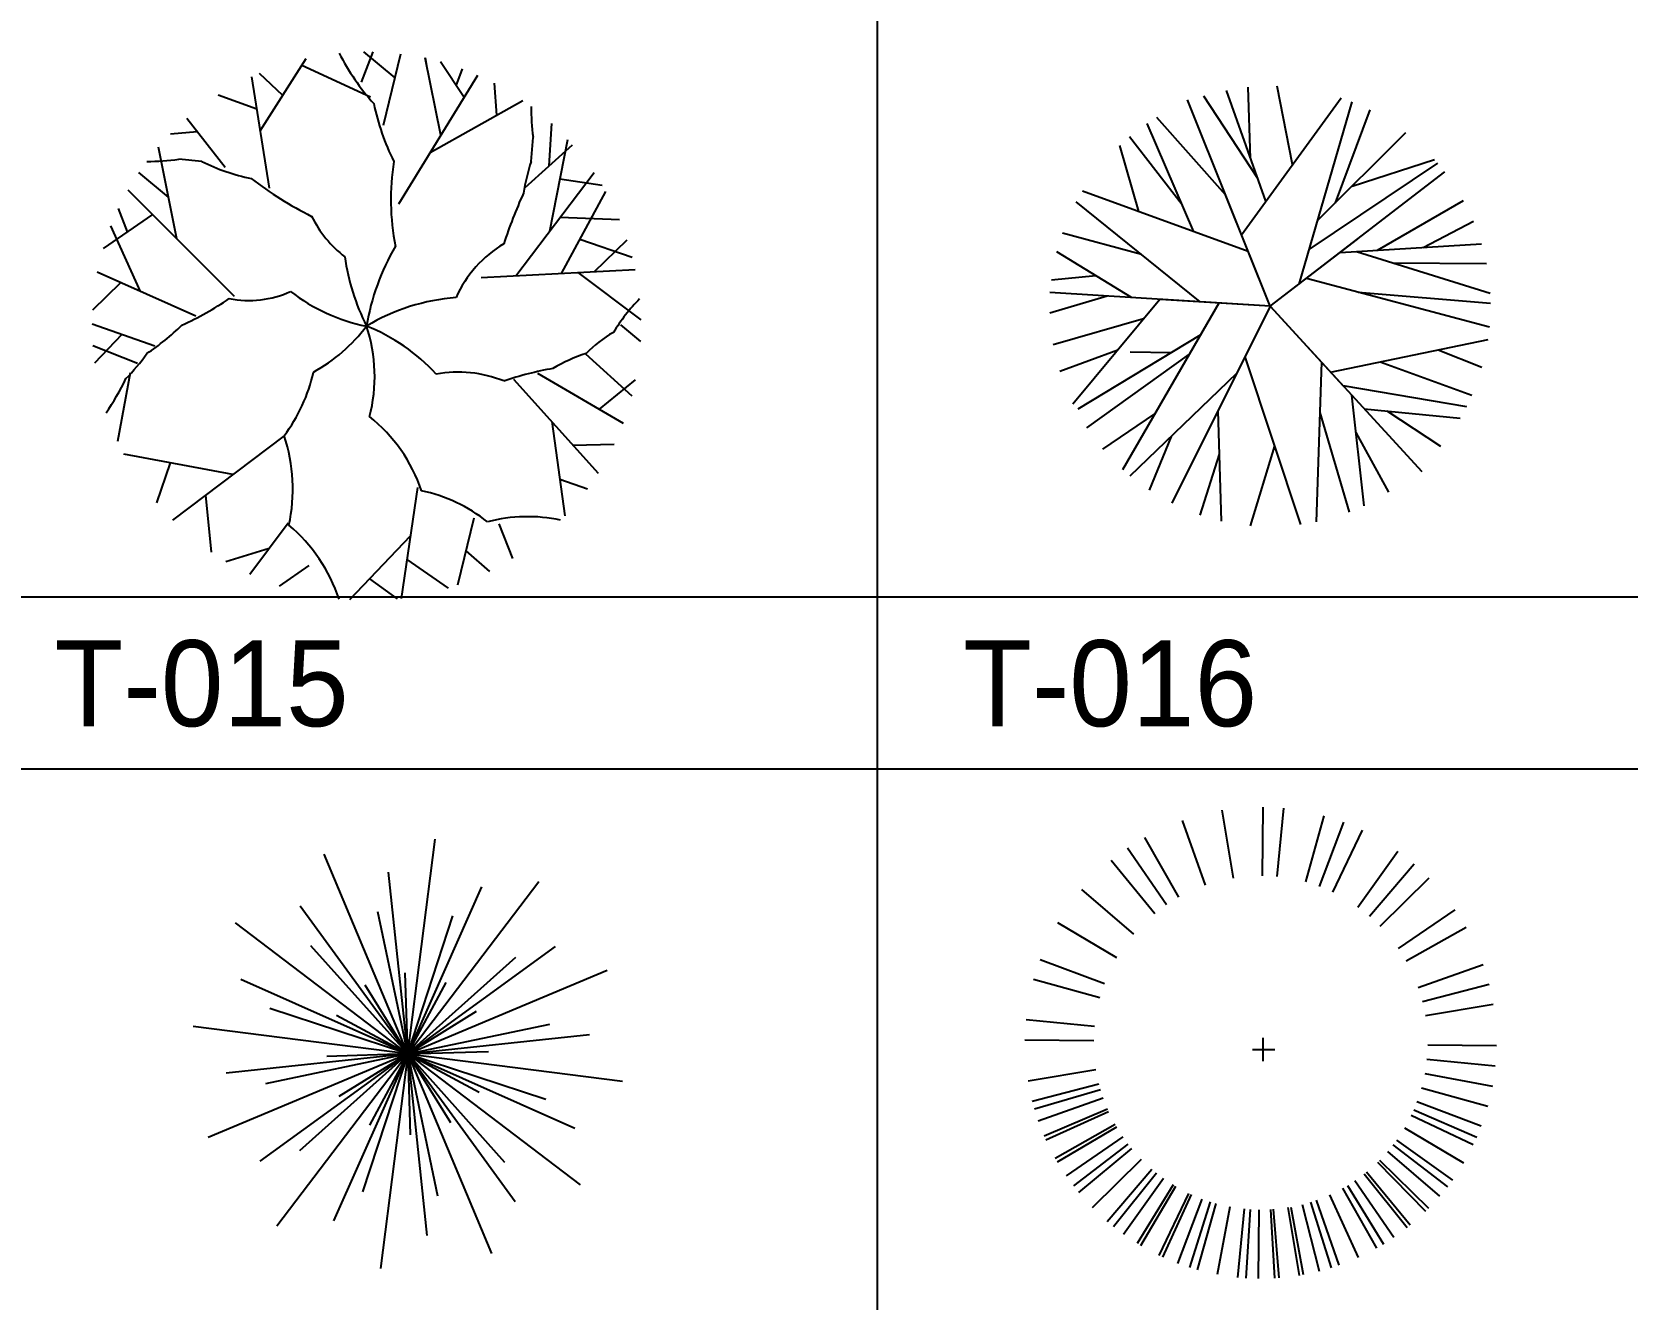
# Model space of a CAD drawing. Header units: millimetres. Extents: x 0 to 25200, y 0 to 17820.
# Drawn here: x 7022 to 9246, y 13475 to 15242 of the extents above; entities that cross this region are included whole.
import ezdxf
from ezdxf.enums import TextEntityAlignment as Align

# ---------------------------------------------------------------- set-up
doc = ezdxf.new("R2010")
doc.units = ezdxf.units.MM
doc.header["$LTSCALE"] = 100
doc.header["$MEASUREMENT"] = 0
for name, color, linetype in [('CO-TREE', 251, 'Continuous'), ('TB-FORM', 7, 'Continuous'), ('TB-TEXT', 4, 'Continuous')]:
    doc.layers.add(name, color=color, linetype=linetype)
doc.styles.add('DH-TEXT', font='')
doc.styles.get('DH-TEXT').set_extended_font_data('HY울릉도L')

# ---------------------------------------------------------------- blocks, each defined once
blk = doc.blocks.new('T-015')
at = {"layer": 'CO-TREE'}
for p, q in [((-2.2, 338.7), (13.9, 381.2)), ((44.5, 344.7), (0.8, 381.3)), ((28.2, 278.8), (52.8, 378.3)), ((-143.4, 270.7), (-79.3, 372)), ((10.2, 317.9), (-85.6, 362)), ((108.5, 265), (86.3, 372.5)), ((86.3, 372.5), (88.5, 362.1)), ((140.7, 317.2), (108.1, 367.1)), ((129.8, 333.8), (138.4, 357.2)), ((-130.7, 191.1), (-155.3, 346.2)), ((-112, 320.3), (-144.7, 350.9)), ((49.6, 169.2), (159.9, 348.4)), ((186.4, 292.8), (183.1, 337.2)), ((-148.2, 301.1), (-202.1, 320.6)), ((93.6, 240.7), (222.7, 313.2)), ((-231.5, 269.5), (-268.7, 266.4)), ((-192.5, 219.7), (-245.8, 287.9)), ((259.5, 222.1), (263.1, 280.9)), ((-259.7, 120.2), (-285.5, 248.1)), ((226, 191.8), (291.9, 251.6)), ((234.4, 228.2), (237, 261.8)), ((260.1, 131.2), (285.2, 259)), ((-224.9, 228.2), (-256.9, 231.4)), ((-271.4, 178.5), (-312.5, 212.8)), ((212.9, 68.9), (322, 212.7)), ((274.4, 203.9), (333.2, 195)), ((-179.5, 39.9), (-327.7, 188.2)), ((276.4, 72.1), (338.3, 186.2)), ((-328.5, 129.9), (-341.1, 162.5)), ((-293.5, 154), (-362.5, 106.6)), ((-310.3, 46.7), (-351.6, 138.2)), ((274.9, 150.6), (357.4, 147.1)), ((302.3, 119.8), (375.1, 94.8)), ((322, 74.4), (368, 119.1)), ((-233.1, 12.3), (-370.6, 73.6)), ((164.7, 66.5), (379.3, 77.3)), ((299.2, 73.3), (387.3, 7.5)), ((-338.1, 59.1), (-377.4, 20.8)), ((-290.3, -29.2), (-378, 1.2)), ((358.7, 0.3), (386.8, -23)), ((-336.2, -13.3), (-374.5, -53.3)), ((-314.4, -53.4), (-377, -29.1)), ((310, -40.2), (374.8, -98.9)), ((-324.9, -66.4), (-342.4, -162.6)), ((209.9, -75.3), (327.9, -206.5)), ((243.2, -67.1), (362.7, -136.8)), ((329.7, -117.5), (380, -76.4)), ((-110.1, -154.5), (-265.9, -272)), ((263, -134.4), (281.4, -265.9)), ((292.6, -167.3), (350.2, -166.1)), ((-181.6, -208.5), (-333.7, -180.1)), ((-269, -192.2), (-287.9, -248.1)), ((274.3, -215), (313, -228.3)), ((-219.7, -237.2), (-212, -316.9)), ((75.8, -226.5), (53, -381.1)), ((-104.4, -276.2), (-158.1, -347.8)), ((154.3, -269.5), (131.6, -362.5)), ((189.2, -277.2), (208.2, -325.6)), ((65.8, -294.2), (-19, -383.4)), ((-130.8, -311.4), (-191.3, -330.1)), ((61, -326.8), (118.5, -366.8)), ((143.2, -314.8), (176.4, -343.5)), ((-75.7, -335.2), (-117.2, -364.2)), ((8.9, -354), (47.6, -381.7))]:
    blk.add_line(p, q, dxfattribs=at)
for centre, radius, start, end in [((255.5, 525.3), 323.6, 206.7949, 221.9678), ((331.8, 374.1), 323.6, 191.622, 206.7949), ((580.3, 304.8), 346, 180, 187.125), ((-301.5, 543.3), 315.1, 270, 278.1301), ((-102.1, 473.9), 274.7, 243.4349, 258.6901), ((362.2, 175), 323.6, 170.5377, 191.622), ((500, 139.7), 280, 161.5651, 170.9154), ((156.3, 607.9), 510.1, 232.256, 243.4349), ((925.2, -129.7), 768.6, 155.9253, 161.5651), ((75, 225.1), 164.2, 206.5651, 232.256), ((281.9, -29.7), 166.9, 120.9638, 155.9253), ((287.5, 140), 316.2, 188.1301, 206.5651), ((323.9, -54.6), 323.6, 149.4533, 170.5377), ((-159.4, 173.3), 139.1, 258.6901, 294.7907), ((54.3, 246.7), 253.1, 232.125, 258.6901), ((-457.3, 442.9), 488, 294.7907, 303.6901), ((151.5, -246), 285.2, 94.3987, 120.9638), ((577.2, -150.7), 268, 135.6486, 148.3881), ((-487.5, 239.4), 335.4, 303.6901, 314.4292), ((-181.1, 137.9), 232.2, 298.7984, 323.1301), ((-205.7, -71.6), 221.8, 345.3612, 18.4349), ((-94.4, -249.2), 266.9, 42.6386, 68.1986), ((436.5, -162.5), 175.7, 119.8981, 135.6486), ((-496.9, 94.7), 237.1, 314.4292, 325.4867), ((391.1, -280.2), 253.6, 108.4349, 119.8981), ((-295.9, -15.2), 232.2, 323.1301, 347.4618), ((132.4, -237.1), 171.4, 68.1986, 100.2434), ((352.8, -548.3), 495.7, 100.2434, 108.4349), ((-642.8, 73.1), 345.2, 325.4867, 334.6476), ((-129.1, -301.2), 221.8, 18.4349, 51.5087), ((-330.2, -228.7), 232.2, 347.4618, 18.6211), ((35.4, -448), 221.8, 51.5087, 78.0738), ((-253.4, -456.4), 232.2, 18.6211, 49.7804), ((229.5, -489), 221.8, 78.0738, 104.6388)]:
    blk.add_arc(centre, radius, start, end, dxfattribs=at)
blk = doc.blocks.new('T-016')
at = {"layer": 'CO-TREE'}
for p, q in [((-16.5, 175.1), (-91.5, 290)), ((-5.2, 143.4), (-60, 298.1)), ((-26.4, 203.1), (-29.8, 302.7)), ((31.9, 194.7), (10.4, 304.1)), ((0.9, -3), (-114.3, 285)), ((-39, 96.8), (99.6, 287.9)), ((41, 27.9), (115, 282.2)), ((91.9, 141.4), (140.3, 270.8)), ((-105.5, 101), (-170.9, 251.7)), ((-61.3, 152.5), (-157.3, 260.3)), ((-121.9, 138.7), (-195.3, 233.4)), ((66.8, 116.5), (189.9, 239.2)), ((-182.4, 129), (-209, 221.3)), ((114.9, 164.4), (230.1, 201.5)), ((0.9, -3), (244.4, 184.3)), ((55.1, 76.2), (234.7, 196.4)), ((-29.7, 73.4), (-261, 157.6)), ((-96.9, 3.1), (-269.7, 142.6)), ((0.9, -3), (-61.3, 152.5)), ((150.6, 75.2), (270.4, 144.5)), ((214, 79.2), (284.4, 115.5)), ((-178.6, 69), (-288.9, 99)), ((0.9, -3), (122.7, 90.6)), ((-192.4, 9.1), (-296.8, 72.9)), ((98.3, 71.9), (295.5, 84.3)), ((121.1, 73.4), (307.6, 15.4)), ((172, 57.6), (302.3, 56.6)), ((-242.2, 39.5), (-304.2, 33.2)), ((51.6, 36), (306.8, -31.7)), ((0.9, -3), (-306.3, 16.2)), ((-226.3, 11.2), (-306.2, -12.6)), ((-153.1, 6.6), (-274.3, -139.7)), ((-71, 1.5), (-205.2, -230.9)), ((0.9, -3), (-152.7, 6.6)), ((123.6, 16.9), (308.1, 1.4)), ((-175.6, -20.6), (-301.6, -56.7)), ((0.9, -3), (-136.5, -277.8)), ((0.9, -3), (-72, -148.9)), ((0.9, -3), (212.1, -233.5)), ((0.9, -3), (102.1, -113.4)), ((-96.9, -43.4), (-267.5, -146.6)), ((-211.6, -64), (-292.6, -93.9)), ((85.1, -94.9), (304.7, -49.1)), ((235, -63.6), (296.1, -88.1)), ((-112.1, -69.8), (-255.2, -172.7)), ((-137.3, -67.8), (-194.5, -66.8)), ((-34.4, -73.7), (43, -307.4)), ((72.4, -81.1), (64.8, -303.5)), ((154.1, -80.5), (282, -127.1)), ((-46, -96.9), (-194.7, -239.9)), ((102.1, -113.4), (274.6, -142.7)), ((114.4, -126.8), (131.2, -281.3)), ((-160.3, -153.2), (-233, -202.2)), ((-72, -148.9), (-67.5, -302.5)), ((70, -151.3), (110.9, -289.9)), ((132, -146), (265.7, -158.8)), ((163.5, -149), (238.4, -198)), ((-137.3, -184.7), (-168.1, -259.6)), ((6.7, -197.7), (-27.2, -309)), ((120.1, -179.2), (165.8, -262.3)), ((-70.3, -209.2), (-97.3, -294.2))]:
    blk.add_line(p, q, dxfattribs=at)
blk = doc.blocks.new('T-024')
at = {"layer": 'CO-TREE'}
for q in [(37.2, 302.4), (-117.6, 281.3), (-27.7, 256.4), (181.8, 243.2), (102.6, 235.8), (-150.8, 209), (-42.5, 201.2), (-241.1, 185.7), (62.2, 195.4), (-136, 153.8), (205.1, 152.9), (149.9, 138.1), (-4.4, 115.8), (277.4, 119.7), (-233.7, 106.5), (-60.3, 99), (52.5, 102.5), (-193.3, 66.1), (-100.3, 56.4), (95, 62.5), (197.3, 44.6), (-300.2, 41.1), (252.4, 29.8), (-279.1, -113.6), (-254.2, -23.8), (-206.9, -146.8), (-199, -38.6), (-183.5, -237.1), (-151.7, -132.1), (-113.7, -0.5), (-104.3, -229.7), (-96.8, -56.4), (-63.9, -189.4), (-54.2, -96.4), (-39, -296.3), (111.9, 6.5), (298.4, -35.1), (191.5, -60), (231.9, -100.4), (239.3, -179.6), (134.2, -147.8), (149, -202.9), (98.6, -50.3), (115.8, -275.2), (58.6, -92.9), (40.7, -195.1), (25.9, -250.3), (2.6, -109.8)]:
    blk.add_line((-0.9, 3), q, dxfattribs=at)
blk = doc.blocks.new('T-025')
at = {"layer": 'CO-TREE'}
for p, q in [((-44.2, 245.9), (-60, 340.5)), ((-3.7, 249), (-2.8, 344.9)), ((16.5, 247.9), (25.8, 343.3)), ((-83.5, 235.9), (-115.5, 326.3)), ((56.4, 240.4), (82.1, 332.8)), ((75.7, 234.1), (109.4, 323.8)), ((94.4, 226.1), (135.8, 312.6)), ((-120.5, 219.1), (-167.7, 302.6)), ((-154, 196.2), (-215, 270.2)), ((-137.8, 208.4), (-192, 287.4)), ((129.3, 205.4), (185.1, 283.4)), ((145.3, 192.8), (207.6, 265.7)), ((160.1, 178.9), (228.6, 246.1)), ((-183, 167.8), (-255.9, 230.1)), ((185.9, 147.6), (264.9, 201.8)), ((-206.7, 134.8), (-289.3, 183.6)), ((196.6, 130.3), (280.1, 177.5)), ((-224.3, 98.3), (-314, 131.9)), ((213.3, 93.3), (303.7, 125.3)), ((-230.6, 78.9), (-323, 104.6)), ((219.2, 73.9), (312.1, 97.8)), ((223.4, 54), (318, 69.8)), ((-238.1, 39.1), (-333.5, 48.3)), ((-3.5, 23.3), (-3.5, -9.4)), ((-239.2, 18.8), (-335.1, 19.7)), ((-17.8, 7), (13.6, 7)), ((226.5, 13.5), (322.4, 12.6)), ((-236.1, -21.7), (-330.7, -37.5)), ((225.4, -6.7), (320.8, -16)), ((-231.9, -41.6), (-324.8, -65.5)), ((222.5, -26.9), (316.8, -44.4)), ((-229.8, -49.4), (-321.7, -76.6)), ((-226, -61), (-316.4, -93)), ((211.5, -65.9), (301.3, -99.6)), ((217.9, -46.6), (310.3, -72.3)), ((-220.1, -76.2), (-308.1, -114.3)), ((-218.5, -79.9), (-305.8, -119.6)), ((203.6, -84.6), (290.1, -125.9)), ((207, -77.2), (294.9, -115.5)), ((-209.3, -98), (-292.8, -145.2)), ((-207.3, -101.5), (-289.9, -150.1)), ((194, -102.5), (276.6, -151.2)), ((194, -102.5), (276.6, -151.2)), ((-198.6, -115.2), (-277.6, -169.5)), ((-191.4, -125.1), (-267.5, -183.5)), ((-186.4, -131.5), (-260.4, -192.4)), ((178, -126.1), (254.1, -184.5)), ((182.9, -119.5), (260.9, -175.3)), ((-172.8, -146.6), (-241.3, -213.8)), ((-172.8, -146.6), (-241.3, -213.8)), ((156.4, -150.3), (223.6, -218.8)), ((159.3, -147.5), (227.7, -214.7)), ((170.3, -135.5), (243.2, -197.8)), ((-158, -160.5), (-220.3, -233.4)), ((-151.8, -165.7), (-211.5, -240.7)), ((-142, -173.1), (-197.8, -251.1)), ((125.1, -176.1), (179.3, -255.1)), ((138.1, -166.4), (197.8, -241.5)), ((141.3, -163.9), (202.2, -237.9)), ((-128.5, -182.1), (-178.7, -263.8)), ((-125, -184.2), (-173.8, -266.8)), ((-107.1, -193.8), (-148.5, -280.3)), ((-103.4, -195.5), (-143.3, -282.7)), ((89.7, -196), (129.4, -283.2)), ((89.7, -196), (129.4, -283.2)), ((107.8, -186.8), (155, -270.3)), ((114.8, -182.7), (164.9, -264.5)), ((-88.4, -201.7), (-122.1, -291.5)), ((-76.9, -205.7), (-105.8, -297.2)), ((-69.1, -208.1), (-94.8, -300.4)), ((-49.4, -212.7), (-66.9, -307)), ((-49.4, -212.7), (-66.9, -307)), ((-29.3, -215.6), (-38.5, -311)), ((-21.2, -216.2), (-27.1, -311.9)), ((-9, -216.7), (-9.9, -312.6)), ((7.3, -216.3), (13.1, -312)), ((11.3, -216), (18.8, -311.6)), ((31.5, -213.6), (47.3, -308.2)), ((35.5, -212.9), (52.9, -307.2)), ((51.4, -209.4), (75.3, -302.3)), ((63.1, -206.1), (91.9, -297.6)), ((70.8, -203.5), (102.8, -293.9))]:
    blk.add_line(p, q, dxfattribs=at)

msp = doc.modelspace()

# ---------------------------------------------------------------- linework, layer by layer
at = {"layer": 'TB-FORM', "color": 251}
for p, q in [((8200, 16350), (8200, 2598)), ((12000, 14454), (600, 14454)), ((12000, 14214), (600, 14214))]:
    msp.add_line(p, q, dxfattribs=at)

# ---------------------------------------------------------------- block references
at = {"layer": 'CO-TREE'}
for name, p in [('T-015', (7483.5, 14833.5)), ('T-016', (8747.4, 14862.7)), ('T-025', (8741.3, 13816.4)), ('T-024', (7546.6, 13814.1))]:
    msp.add_blockref(name, p, dxfattribs=at)

# ---------------------------------------------------------------- texts
at = {"layer": 'TB-TEXT', "style": 'DH-TEXT'}
for s, p in [('T-015', (7053.3, 14334)), ('T-016', (8320, 14334))]:
    msp.add_text(s, height=120, dxfattribs=at).set_placement(p, align=Align.MIDDLE_LEFT)

doc.saveas('drawing.dxf')
